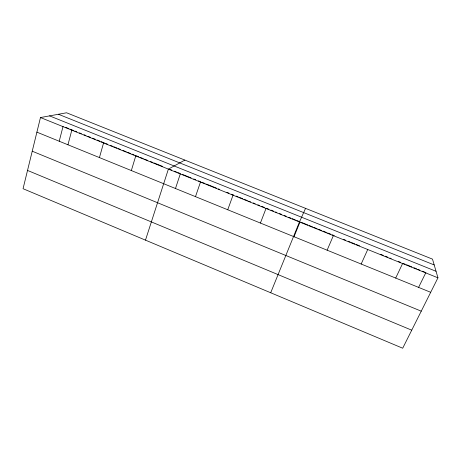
<?xml version="1.0" encoding="UTF-8"?>
<svg xmlns="http://www.w3.org/2000/svg" width="461" height="461" viewBox="0 0 461 461"><rect width="100%" height="100%" fill="white"/><g stroke="black" fill="none" stroke-linecap="round" stroke-linejoin="round"><path stroke-width="0.69" d="M40.476 117.543L23.05 188.705L402.701 348.222L437.95 277.816L432.499 259.134L66.568 112.778L40.476 117.543L437.95 277.816M59.227 141.216L63.076 126.285M67.957 144.783L71.801 130.175M99.432 157.587L103.558 142.979M131.333 170.558L135.747 155.956M145.486 240.146L168.38 169.118L184.855 160.088M175.485 188.497L180.401 173.59M195.487 196.651L200.483 182.06M227.734 209.767L233.03 195.187M260.413 223.055L266.014 208.487M270.699 292.758L299.454 221.972L305.551 208.36M293.985 236.804L300.071 221.833L296.757 220.496M327.12 250.185L333.361 235.64M361.17 264.032L367.734 249.505M395.688 278.069L402.597 263.559M418.507 287.56L425.895 272.555M58.42 114.265L434.193 264.942M49.563 115.884L436.043 271.281M65.693 127.345L68.966 128.659M70.274 129.189L73.547 130.509M74.855 131.033L76.82 131.829M79.436 132.883L81.395 133.673M84.011 134.727L85.977 135.517M87.942 136.312L90.558 137.366M92.528 138.162L95.179 139.228M97.167 140.029L99.812 141.101M101.138 141.631L104.451 142.968M105.776 143.504L107.765 144.305M110.415 145.371L112.398 146.172M113.723 146.707L117.036 148.039M118.362 148.575L120.35 149.376M122.978 150.436L126.256 151.755M127.57 152.286L130.849 153.611M132.157 154.135L134.128 154.931M135.436 155.461L138.715 156.78M140.029 157.31L143.308 158.63M144.621 159.16L147.9 160.486M150.522 161.54L152.51 162.341M153.841 162.877L162.474 166.358M169.781 169.302L171.769 170.109M174.425 171.175L176.419 171.982M177.744 172.518L179.738 173.319M182.406 174.396L191.079 177.894M193.753 178.966L195.752 179.773M198.42 180.85L200.426 181.657M201.757 182.199L205.099 183.541M206.43 184.083L216.376 188.088M218.358 188.889L219.678 189.419M226.945 192.352L228.927 193.147M231.572 194.214L233.548 195.015M236.193 196.081L238.176 196.876M239.495 197.412L242.768 198.731M244.076 199.256L247.35 200.575M248.658 201.105L250.623 201.895M253.239 202.949L255.198 203.739M257.82 204.799L259.779 205.589M261.744 206.378L264.36 207.433M266.325 208.228L268.942 209.282M270.918 210.078L273.569 211.15M275.557 211.951L276.882 212.481M279.533 213.552L281.521 214.353M284.172 215.42L286.16 216.221M288.811 217.292L290.799 218.093M292.118 218.629L295.432 219.96M301.385 222.363L307.948 225.008M309.262 225.538L312.546 226.864M313.86 227.388L317.145 228.714M318.459 229.244L321.738 230.569M323.052 231.094L326.336 232.419M327.65 232.949L330.929 234.274M332.26 234.81L334.254 235.611M343.566 239.368L345.56 240.169M348.222 241.241L350.216 242.048M351.547 242.584L354.866 243.921M356.197 244.457L359.522 245.799M380.648 254.316L383.281 255.377M385.263 256.178L387.897 257.238M389.879 258.039L391.199 258.569M398.511 261.52L400.511 262.326M403.185 263.404L405.19 264.211M406.521 264.747L411.869 266.902M413.869 267.708L416.542 268.786M417.879 269.328L419.879 270.134M422.553 271.212L424.558 272.019M36.897 132.151L430.695 292.309M32.235 151.202L421.25 311.175M27.527 170.426L411.736 330.18"/></g></svg>
